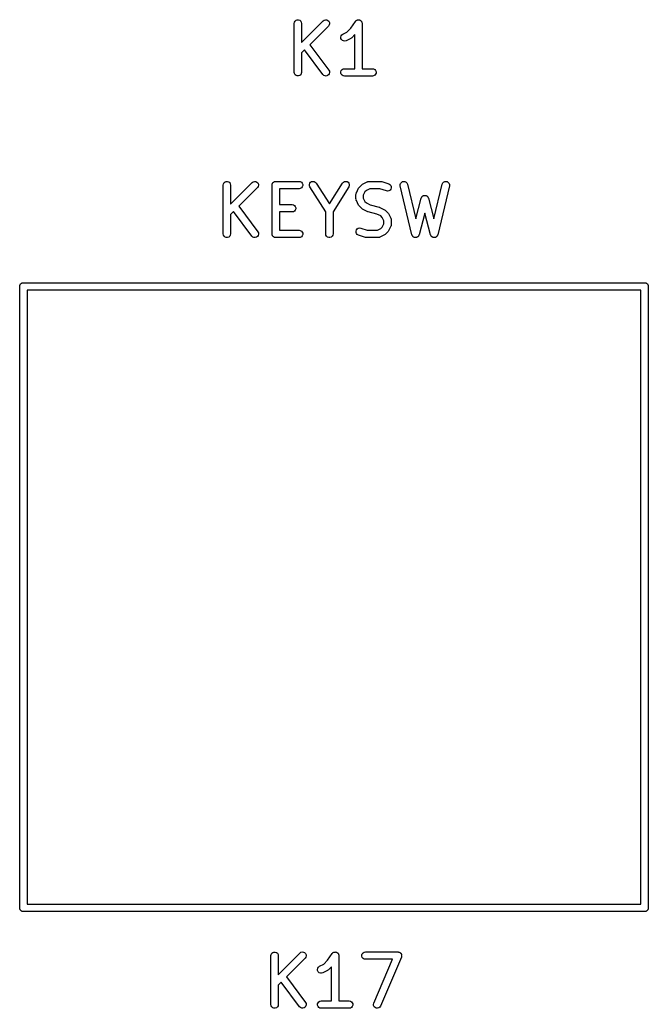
# Model space of a CAD drawing. Extents: x 78 to 205, y -87 to -13.
# Drawn here: x 96.7 to 109.55, y -73.93 to -53.73 of the extents above; entities that cross this region are included whole.
import ezdxf

# ---------------------------------------------------------------- set-up
doc = ezdxf.new("R2010")
doc.units = 0
doc.header["$MEASUREMENT"] = 0
doc.layers.add('BLACK', color=7, linetype='CONTINUOUS')

msp = doc.modelspace()

# ---------------------------------------------------------------- linework, layer by layer
at = {"layer": 'BLACK', "linetype": 'CONTINUOUS'}
for p, q in [((102.311, -53.8084), (102.315, -53.7827)), ((102.311, -54.8084), (102.311, -53.8084)), ((102.315, -53.7827), (102.328, -53.7602)), ((102.328, -53.7602), (102.348, -53.7434)), ((102.348, -53.7434), (102.373, -53.7345)), ((102.373, -53.7345), (102.399, -53.7345)), ((102.399, -53.7345), (102.423, -53.7434)), ((102.423, -53.7434), (102.443, -53.7602)), ((102.443, -53.7602), (102.456, -53.7827)), ((102.456, -53.7827), (102.461, -53.8084)), ((102.461, -54.1987), (102.904, -53.7553)), ((102.461, -53.8084), (102.461, -54.1987)), ((103.01, -53.8614), (102.628, -54.244)), ((102.904, -53.7553), (102.926, -53.7404)), ((102.926, -53.7404), (102.951, -53.7337)), ((102.951, -53.7337), (102.977, -53.7359)), ((102.977, -53.7359), (103, -53.7469)), ((103, -53.7469), (103.019, -53.7654)), ((103.025, -53.8401), (103.01, -53.8614)), ((103.019, -53.7654), (103.03, -53.789)), ((103.032, -53.8149), (103.025, -53.8401)), ((103.03, -53.789), (103.032, -53.8149)), ((103.389, -53.9848), (103.47, -53.9035)), ((103.47, -53.9035), (103.562, -53.7668)), ((103.562, -53.7668), (103.564, -53.7638)), ((103.564, -53.7638), (103.567, -53.7602)), ((103.567, -53.7602), (103.573, -53.7544)), ((103.573, -53.7544), (103.58, -53.7479)), ((103.58, -53.7479), (103.583, -53.7461)), ((103.583, -53.7461), (103.587, -53.7434)), ((103.587, -53.7434), (103.595, -53.7404)), ((103.595, -53.7404), (103.603, -53.7364)), ((103.603, -53.7364), (103.607, -53.7359)), ((103.607, -53.7359), (103.611, -53.7345)), ((103.611, -53.7345), (103.62, -53.7345)), ((103.62, -53.7345), (103.629, -53.7335)), ((103.629, -53.7335), (103.633, -53.7345)), ((103.633, -53.7345), (103.637, -53.7345)), ((103.637, -53.7345), (103.645, -53.7376)), ((103.645, -53.7376), (103.654, -53.7397)), ((103.654, -53.7397), (103.658, -53.742)), ((103.658, -53.742), (103.661, -53.7434)), ((103.661, -53.7434), (103.668, -53.7492)), ((103.668, -53.7492), (103.676, -53.7541)), ((103.676, -53.7541), (103.678, -53.7575)), ((103.678, -53.7575), (103.681, -53.7602)), ((103.681, -53.7602), (103.686, -53.7679)), ((103.686, -53.7679), (103.691, -53.7751)), ((103.691, -53.7751), (103.692, -53.7791)), ((103.692, -53.7791), (103.694, -53.7827)), ((103.694, -53.7827), (103.696, -53.7915)), ((103.696, -53.7915), (103.699, -53.8001)), ((103.699, -53.8001), (103.698, -53.8043)), ((103.698, -53.8043), (103.699, -53.8084)), ((103.699, -53.8084), (103.699, -54.7334)), ((103.263, -54.0896), (103.269, -54.0643)), ((103.266, -54.1155), (103.263, -54.0896)), ((103.278, -54.1388), (103.266, -54.1155)), ((103.269, -54.0643), (103.284, -54.0425)), ((103.284, -54.0425), (103.305, -54.027)), ((103.305, -54.027), (103.389, -53.9848)), ((103.467, -54.1136), (103.372, -54.1612)), ((103.477, -54.1064), (103.467, -54.1136)), ((103.487, -54.0995), (103.477, -54.1064)), ((103.549, -54.0371), (103.487, -54.0995)), ((103.549, -54.7334), (103.549, -54.0371)), ((102.628, -54.244), (103.017, -54.7634)), ((103.297, -54.1567), (103.278, -54.1388)), ((103.321, -54.167), (103.297, -54.1567)), ((103.347, -54.1686), (103.321, -54.167)), ((103.372, -54.1612), (103.347, -54.1686)), ((102.521, -54.3511), (102.461, -54.4109)), ((102.461, -54.4109), (102.461, -54.8084)), ((102.897, -54.8534), (102.521, -54.3511)), ((103.29, -54.7509), (103.313, -54.7379)), ((103.313, -54.7379), (103.338, -54.7334)), ((103.338, -54.7334), (103.549, -54.7334)), ((103.699, -54.7334), (103.91, -54.7334)), ((103.91, -54.7334), (103.935, -54.7379)), ((103.935, -54.7379), (103.958, -54.7509)), ((102.315, -54.834), (102.311, -54.8084)), ((102.328, -54.8566), (102.315, -54.834)), ((102.348, -54.8733), (102.328, -54.8566)), ((102.373, -54.8822), (102.348, -54.8733)), ((102.399, -54.8822), (102.373, -54.8822)), ((102.423, -54.8733), (102.399, -54.8822)), ((102.443, -54.8566), (102.423, -54.8733)), ((102.456, -54.834), (102.443, -54.8566)), ((102.461, -54.8084), (102.456, -54.834)), ((102.916, -54.8712), (102.897, -54.8534)), ((102.94, -54.8814), (102.916, -54.8712)), ((102.966, -54.8828), (102.94, -54.8814)), ((102.991, -54.8753), (102.966, -54.8828)), ((103.012, -54.8597), (102.991, -54.8753)), ((103.026, -54.8378), (103.012, -54.8597)), ((103.017, -54.7634), (103.029, -54.7866)), ((103.032, -54.8125), (103.026, -54.8378)), ((103.029, -54.7866), (103.032, -54.8125)), ((103.264, -54.7954), (103.273, -54.7709)), ((103.264, -54.8214), (103.264, -54.7954)), ((103.273, -54.8459), (103.264, -54.8214)), ((103.273, -54.7709), (103.29, -54.7509)), ((103.29, -54.8658), (103.273, -54.8459)), ((103.313, -54.8789), (103.29, -54.8658)), ((103.338, -54.8834), (103.313, -54.8789)), ((103.91, -54.8834), (103.338, -54.8834)), ((103.935, -54.8789), (103.91, -54.8834)), ((103.958, -54.8658), (103.935, -54.8789)), ((103.958, -54.7509), (103.975, -54.7709)), ((103.975, -54.8459), (103.958, -54.8658)), ((103.975, -54.7709), (103.984, -54.7954)), ((103.984, -54.8214), (103.975, -54.8459)), ((103.984, -54.7954), (103.984, -54.8214)), ((100.859, -57.1104), (100.863, -57.0847)), ((100.859, -58.1104), (100.859, -57.1104)), ((100.863, -57.0847), (100.876, -57.0622)), ((100.876, -57.0622), (100.896, -57.0454)), ((100.896, -57.0454), (100.92, -57.0365)), ((100.92, -57.0365), (100.947, -57.0365)), ((100.947, -57.0365), (100.971, -57.0454)), ((100.971, -57.0454), (100.991, -57.0622)), ((100.991, -57.0622), (101.004, -57.0847)), ((101.004, -57.0847), (101.009, -57.1104)), ((101.009, -57.5007), (101.452, -57.0573)), ((101.009, -57.1104), (101.009, -57.5007)), ((101.558, -57.1634), (101.175, -57.546)), ((101.452, -57.0573), (101.473, -57.0424)), ((101.473, -57.0424), (101.498, -57.0357)), ((101.498, -57.0357), (101.524, -57.0379)), ((101.524, -57.0379), (101.548, -57.0489)), ((101.548, -57.0489), (101.566, -57.0674)), ((101.573, -57.1421), (101.558, -57.1634)), ((101.566, -57.0674), (101.577, -57.091)), ((101.58, -57.1169), (101.573, -57.1421)), ((101.577, -57.091), (101.58, -57.1169)), ((101.859, -57.1104), (101.86, -57.1039)), ((101.859, -58.1104), (101.859, -57.1104)), ((101.86, -57.0974), (101.862, -57.0912)), ((101.86, -57.1039), (101.86, -57.0974)), ((101.862, -57.0912), (101.863, -57.0847)), ((101.863, -57.0847), (101.866, -57.079)), ((101.866, -57.079), (101.869, -57.0729)), ((101.869, -57.0729), (101.873, -57.0679)), ((101.873, -57.0679), (101.876, -57.0622)), ((101.876, -57.0622), (101.881, -57.058)), ((101.881, -57.058), (101.885, -57.0529)), ((101.885, -57.0529), (101.891, -57.0496)), ((101.891, -57.0496), (101.896, -57.0454)), ((101.896, -57.0454), (101.902, -57.0432)), ((101.902, -57.0432), (101.908, -57.0399)), ((101.908, -57.0399), (101.914, -57.0388)), ((101.914, -57.0388), (101.92, -57.0365)), ((101.92, -57.0365), (101.927, -57.0365)), ((101.927, -57.0365), (101.934, -57.0354)), ((101.934, -57.0354), (102.41, -57.0354)), ((102.41, -57.0354), (102.435, -57.0399)), ((102.435, -57.0399), (102.458, -57.0529)), ((102.458, -57.0529), (102.475, -57.0729)), ((102.475, -57.1479), (102.458, -57.1678)), ((102.475, -57.0729), (102.484, -57.0974)), ((102.484, -57.1234), (102.475, -57.1479)), ((102.484, -57.0974), (102.484, -57.1234)), ((102.621, -57.1006), (102.629, -57.0757)), ((102.622, -57.1266), (102.621, -57.1006)), ((102.632, -57.1506), (102.622, -57.1266)), ((102.629, -57.0757), (102.645, -57.0551)), ((102.954, -57.656), (102.632, -57.1506)), ((102.645, -57.0551), (102.667, -57.0411)), ((102.667, -57.0411), (102.692, -57.0354)), ((102.692, -57.0354), (102.718, -57.0389)), ((102.718, -57.0389), (102.741, -57.0509)), ((102.741, -57.0509), (102.759, -57.0701)), ((102.759, -57.0701), (103.029, -57.4945)), ((103.029, -57.4945), (103.299, -57.0701)), ((103.425, -57.1506), (103.104, -57.656)), ((103.299, -57.0701), (103.316, -57.0509)), ((103.316, -57.0509), (103.34, -57.0389)), ((103.34, -57.0389), (103.365, -57.0354)), ((103.365, -57.0354), (103.391, -57.0411)), ((103.391, -57.0411), (103.413, -57.0551)), ((103.413, -57.0551), (103.429, -57.0757)), ((103.435, -57.1266), (103.425, -57.1506)), ((103.429, -57.0757), (103.436, -57.1006)), ((103.436, -57.1006), (103.435, -57.1266)), ((103.628, -57.1721), (103.636, -57.1624)), ((103.636, -57.1624), (103.642, -57.1526)), ((103.642, -57.1526), (103.69, -57.105)), ((103.69, -57.105), (103.7, -57.0981)), ((103.7, -57.0981), (103.71, -57.0909)), ((103.71, -57.0909), (103.805, -57.0433)), ((103.805, -57.0433), (103.809, -57.0421)), ((103.809, -57.0421), (103.813, -57.0399)), ((103.813, -57.0399), (103.821, -57.0384)), ((103.821, -57.0384), (103.83, -57.0359)), ((103.83, -57.0359), (103.834, -57.0361)), ((103.834, -57.0361), (103.838, -57.0354)), ((103.838, -57.0354), (104.076, -57.0354)), ((104.076, -57.0354), (104.088, -57.0375)), ((104.088, -57.0375), (104.1, -57.0392)), ((104.1, -57.0392), (104.243, -57.0868)), ((104.243, -57.0868), (104.266, -57.0993)), ((104.266, -57.0993), (104.283, -57.1187)), ((104.283, -57.1187), (104.293, -57.143)), ((104.293, -57.143), (104.293, -57.169)), ((104.478, -57.1017), (104.486, -57.0768)), ((104.48, -57.1278), (104.478, -57.1017)), ((104.718, -58.1278), (104.48, -57.1278)), ((104.486, -57.0768), (104.501, -57.0559)), ((104.501, -57.0559), (104.523, -57.0415)), ((104.523, -57.0415), (104.548, -57.0355)), ((104.548, -57.0355), (104.574, -57.0385)), ((104.574, -57.0385), (104.597, -57.0502)), ((104.597, -57.0502), (104.615, -57.0691)), ((104.615, -57.0691), (104.626, -57.093)), ((104.626, -57.093), (104.795, -57.8039)), ((105.168, -57.8039), (105.337, -57.093)), ((105.483, -57.1278), (105.245, -58.1278)), ((105.337, -57.093), (105.347, -57.0691)), ((105.347, -57.0691), (105.365, -57.0502)), ((105.365, -57.0502), (105.388, -57.0385)), ((105.388, -57.0385), (105.414, -57.0355)), ((105.414, -57.0355), (105.439, -57.0415)), ((105.439, -57.0415), (105.461, -57.0559)), ((105.461, -57.0559), (105.477, -57.0768)), ((105.477, -57.0768), (105.484, -57.1017)), ((105.484, -57.1017), (105.483, -57.1278)), ((102.41, -57.1854), (102.009, -57.1854)), ((102.009, -57.1854), (102.009, -57.5116)), ((102.435, -57.1809), (102.41, -57.1854)), ((102.458, -57.1678), (102.435, -57.1809)), ((103.573, -57.2923), (103.576, -57.2839)), ((103.574, -57.2966), (103.573, -57.2923)), ((103.573, -57.3009), (103.574, -57.2966)), ((103.573, -57.3961), (103.573, -57.3009)), ((103.576, -57.2839), (103.577, -57.2752)), ((103.577, -57.2752), (103.579, -57.2715)), ((103.579, -57.2715), (103.581, -57.2673)), ((103.581, -57.2673), (103.628, -57.1721)), ((103.757, -57.25), (103.723, -57.3186)), ((103.723, -57.3186), (103.723, -57.3784)), ((103.787, -57.2196), (103.757, -57.25)), ((103.856, -57.1854), (103.787, -57.2196)), ((104.064, -57.1854), (103.856, -57.1854)), ((104.196, -57.2292), (104.064, -57.1854)), ((104.221, -57.233), (104.196, -57.2292)), ((104.247, -57.2278), (104.221, -57.233)), ((104.269, -57.2141), (104.247, -57.2278)), ((104.285, -57.1937), (104.269, -57.2141)), ((104.293, -57.169), (104.285, -57.1937)), ((104.911, -57.3707), (104.913, -57.3643)), ((104.913, -57.3643), (104.917, -57.359)), ((104.917, -57.359), (104.92, -57.3531)), ((104.92, -57.3531), (104.924, -57.3484)), ((104.924, -57.3484), (104.928, -57.343)), ((104.928, -57.343), (104.933, -57.3393)), ((104.933, -57.3393), (104.938, -57.3347)), ((104.938, -57.3347), (104.944, -57.3319)), ((104.944, -57.3319), (104.95, -57.3281)), ((104.95, -57.3281), (104.956, -57.3264)), ((104.956, -57.3264), (104.962, -57.3237)), ((104.962, -57.3237), (104.968, -57.3231)), ((104.968, -57.3231), (104.975, -57.3214)), ((104.975, -57.3214), (104.981, -57.3219)), ((104.981, -57.3219), (104.988, -57.3214)), ((104.988, -57.3214), (104.994, -57.3231)), ((104.994, -57.3231), (105.001, -57.3237)), ((105.001, -57.3237), (105.006, -57.3264)), ((105.006, -57.3264), (105.013, -57.3281)), ((105.013, -57.3281), (105.018, -57.3319)), ((105.018, -57.3319), (105.024, -57.3347)), ((105.024, -57.3347), (105.029, -57.3393)), ((105.029, -57.3393), (105.034, -57.343)), ((105.034, -57.343), (105.038, -57.3484)), ((105.038, -57.3484), (105.043, -57.3531)), ((105.043, -57.3531), (105.045, -57.359)), ((105.045, -57.359), (105.049, -57.3643)), ((105.049, -57.3643), (105.051, -57.3707)), ((101.175, -57.546), (101.565, -58.0654)), ((102.009, -57.5116), (102.267, -57.5116)), ((102.267, -57.5116), (102.293, -57.5161)), ((102.293, -57.5161), (102.315, -57.5291)), ((102.315, -57.5291), (102.332, -57.5491)), ((102.332, -57.5491), (102.341, -57.5735)), ((103.574, -57.4004), (103.573, -57.3961)), ((103.573, -57.4047), (103.574, -57.4004)), ((103.576, -57.4131), (103.573, -57.4047)), ((103.577, -57.4217), (103.576, -57.4131)), ((103.579, -57.4255), (103.577, -57.4217)), ((103.581, -57.4296), (103.579, -57.4255)), ((103.628, -57.5249), (103.581, -57.4296)), ((103.636, -57.5345), (103.628, -57.5249)), ((103.642, -57.5444), (103.636, -57.5345)), ((103.69, -57.592), (103.642, -57.5444)), ((103.723, -57.3784), (103.757, -57.4469)), ((103.757, -57.4469), (103.787, -57.4773)), ((103.787, -57.4773), (103.864, -57.5158)), ((103.864, -57.5158), (104.047, -57.5614)), ((104.047, -57.5614), (104.054, -57.5648)), ((104.054, -57.5648), (104.062, -57.5671)), ((104.062, -57.5671), (104.158, -57.6147)), ((104.795, -57.8039), (104.909, -57.3768)), ((104.909, -57.3768), (104.911, -57.3707)), ((105.051, -57.3707), (105.054, -57.3768)), ((105.054, -57.3768), (105.168, -57.8039)), ((101.068, -57.6531), (101.009, -57.7129)), ((101.009, -57.7129), (101.009, -58.1104)), ((101.445, -58.1554), (101.068, -57.6531)), ((102.267, -57.6616), (102.009, -57.6616)), ((102.009, -57.6616), (102.009, -58.0354)), ((102.293, -57.657), (102.267, -57.6616)), ((102.315, -57.644), (102.293, -57.657)), ((102.332, -57.6241), (102.315, -57.644)), ((102.341, -57.5996), (102.332, -57.6241)), ((102.341, -57.5735), (102.341, -57.5996)), ((102.954, -58.1104), (102.954, -57.656)), ((103.104, -57.656), (103.104, -58.1104)), ((103.7, -57.5989), (103.69, -57.592)), ((103.71, -57.606), (103.7, -57.5989)), ((103.805, -57.6537), (103.71, -57.606)), ((103.813, -57.656), (103.805, -57.6537)), ((103.82, -57.6593), (103.813, -57.656)), ((104.003, -57.705), (103.82, -57.6593)), ((104.08, -57.7434), (104.003, -57.705)), ((104.11, -57.7739), (104.08, -57.7434)), ((104.158, -57.6147), (104.167, -57.6219)), ((104.167, -57.6219), (104.177, -57.6288)), ((104.177, -57.6288), (104.225, -57.6764)), ((104.225, -57.6764), (104.232, -57.6862)), ((104.232, -57.6862), (104.239, -57.6959)), ((104.239, -57.6959), (104.286, -57.7911)), ((104.981, -57.6872), (104.863, -58.1297)), ((105.099, -58.1297), (104.981, -57.6872)), ((104.08, -58.0011), (104.11, -57.9707)), ((104.144, -57.8424), (104.11, -57.7739)), ((104.11, -57.9707), (104.144, -57.9022)), ((104.144, -57.9022), (104.144, -57.8424)), ((104.286, -57.9534), (104.239, -58.0487)), ((104.286, -57.7911), (104.288, -57.7953)), ((104.288, -57.9493), (104.286, -57.9534)), ((104.288, -57.7953), (104.29, -57.799)), ((104.29, -57.9456), (104.288, -57.9493)), ((104.29, -57.799), (104.291, -57.8077)), ((104.291, -57.9369), (104.29, -57.9456)), ((104.291, -57.8077), (104.294, -57.8161)), ((104.294, -57.9285), (104.291, -57.9369)), ((104.294, -57.8161), (104.293, -57.8204)), ((104.293, -57.8204), (104.294, -57.8247)), ((104.294, -57.9199), (104.293, -57.9242)), ((104.293, -57.9242), (104.294, -57.9285)), ((104.294, -57.8247), (104.294, -57.9199)), ((100.863, -58.136), (100.859, -58.1104)), ((100.876, -58.1586), (100.863, -58.136)), ((100.896, -58.1753), (100.876, -58.1586)), ((100.92, -58.1842), (100.896, -58.1753)), ((100.971, -58.1753), (100.947, -58.1842)), ((100.991, -58.1586), (100.971, -58.1753)), ((101.004, -58.136), (100.991, -58.1586)), ((101.009, -58.1104), (101.004, -58.136)), ((101.464, -58.1732), (101.445, -58.1554)), ((101.488, -58.1834), (101.464, -58.1732)), ((101.56, -58.1617), (101.539, -58.1773)), ((101.574, -58.1398), (101.56, -58.1617)), ((101.565, -58.0654), (101.577, -58.0886)), ((101.58, -58.1145), (101.574, -58.1398)), ((101.577, -58.0886), (101.58, -58.1145)), ((101.86, -58.1168), (101.859, -58.1104)), ((101.86, -58.1234), (101.86, -58.1168)), ((101.862, -58.1296), (101.86, -58.1234)), ((101.863, -58.136), (101.862, -58.1296)), ((101.866, -58.1417), (101.863, -58.136)), ((101.869, -58.1479), (101.866, -58.1417)), ((101.873, -58.1529), (101.869, -58.1479)), ((101.876, -58.1586), (101.873, -58.1529)), ((101.881, -58.1628), (101.876, -58.1586)), ((101.885, -58.1678), (101.881, -58.1628)), ((101.891, -58.1711), (101.885, -58.1678)), ((101.896, -58.1753), (101.891, -58.1711)), ((101.902, -58.1776), (101.896, -58.1753)), ((102.009, -58.0354), (102.41, -58.0354)), ((102.41, -58.0354), (102.435, -58.0399)), ((102.435, -58.0399), (102.458, -58.0529)), ((102.458, -58.1678), (102.435, -58.1809)), ((102.458, -58.0529), (102.475, -58.0729)), ((102.475, -58.1479), (102.458, -58.1678)), ((102.475, -58.0729), (102.484, -58.0974)), ((102.484, -58.1234), (102.475, -58.1479)), ((102.484, -58.0974), (102.484, -58.1234)), ((102.958, -58.136), (102.954, -58.1104)), ((102.971, -58.1586), (102.958, -58.136)), ((102.991, -58.1753), (102.971, -58.1586)), ((103.016, -58.1842), (102.991, -58.1753)), ((103.066, -58.1753), (103.042, -58.1842)), ((103.086, -58.1586), (103.066, -58.1753)), ((103.099, -58.136), (103.086, -58.1586)), ((103.104, -58.1104), (103.099, -58.136)), ((103.574, -58.0518), (103.582, -58.027)), ((103.574, -58.0778), (103.574, -58.0518)), ((103.584, -58.102), (103.574, -58.0778)), ((103.582, -58.027), (103.598, -58.0066)), ((103.601, -58.1215), (103.584, -58.102)), ((103.598, -58.0066), (103.62, -57.993)), ((103.624, -58.1339), (103.601, -58.1215)), ((103.62, -57.993), (103.646, -57.9878)), ((103.767, -58.1815), (103.624, -58.1339)), ((103.646, -57.9878), (103.672, -57.9916)), ((103.672, -57.9916), (103.803, -58.0354)), ((103.803, -58.0354), (104.011, -58.0354)), ((104.011, -58.0354), (104.08, -58.0011)), ((104.158, -58.1298), (104.062, -58.1775)), ((104.167, -58.1227), (104.158, -58.1298)), ((104.177, -58.1158), (104.167, -58.1227)), ((104.225, -58.0682), (104.177, -58.1158)), ((104.232, -58.0583), (104.225, -58.0682)), ((104.239, -58.0487), (104.232, -58.0583)), ((104.721, -58.1348), (104.718, -58.1278)), ((104.723, -58.1422), (104.721, -58.1348)), ((104.726, -58.1466), (104.723, -58.1422)), ((104.728, -58.1517), (104.726, -58.1466)), ((104.733, -58.1572), (104.728, -58.1517)), ((104.738, -58.1635), (104.733, -58.1572)), ((104.742, -58.1666), (104.738, -58.1635)), ((104.746, -58.1706), (104.742, -58.1666)), ((104.753, -58.174), (104.746, -58.1706)), ((104.759, -58.1784), (104.753, -58.174)), ((104.827, -58.175), (104.82, -58.1792)), ((104.834, -58.1718), (104.827, -58.175)), ((104.838, -58.1679), (104.834, -58.1718)), ((104.842, -58.1649), (104.838, -58.1679)), ((104.847, -58.1587), (104.842, -58.1649)), ((104.852, -58.1533), (104.847, -58.1587)), ((104.854, -58.1484), (104.852, -58.1533)), ((104.858, -58.144), (104.854, -58.1484)), ((104.86, -58.1366), (104.858, -58.144)), ((104.863, -58.1297), (104.86, -58.1366)), ((105.102, -58.1366), (105.099, -58.1297)), ((105.105, -58.144), (105.102, -58.1366)), ((105.108, -58.1484), (105.105, -58.144)), ((105.11, -58.1533), (105.108, -58.1484)), ((105.116, -58.1587), (105.11, -58.1533)), ((105.12, -58.1649), (105.116, -58.1587)), ((105.125, -58.1679), (105.12, -58.1649)), ((105.129, -58.1718), (105.125, -58.1679)), ((105.135, -58.175), (105.129, -58.1718)), ((105.142, -58.1792), (105.135, -58.175)), ((105.21, -58.174), (105.203, -58.1784)), ((105.216, -58.1706), (105.21, -58.174)), ((105.22, -58.1666), (105.216, -58.1706)), ((105.225, -58.1635), (105.22, -58.1666)), ((105.229, -58.1572), (105.225, -58.1635)), ((105.234, -58.1517), (105.229, -58.1572)), ((105.236, -58.1466), (105.234, -58.1517)), ((105.24, -58.1422), (105.236, -58.1466)), ((105.242, -58.1348), (105.24, -58.1422)), ((105.245, -58.1278), (105.242, -58.1348)), ((100.947, -58.1842), (100.92, -58.1842)), ((101.514, -58.1848), (101.488, -58.1834)), ((101.539, -58.1773), (101.514, -58.1848)), ((101.908, -58.1809), (101.902, -58.1776)), ((101.914, -58.182), (101.908, -58.1809)), ((101.92, -58.1842), (101.914, -58.182)), ((101.927, -58.1842), (101.92, -58.1842)), ((101.934, -58.1854), (101.927, -58.1842)), ((102.41, -58.1854), (101.934, -58.1854)), ((102.435, -58.1809), (102.41, -58.1854)), ((103.042, -58.1842), (103.016, -58.1842)), ((103.779, -58.1833), (103.767, -58.1815)), ((103.791, -58.1854), (103.779, -58.1833)), ((104.029, -58.1854), (103.791, -58.1854)), ((104.033, -58.1846), (104.029, -58.1854)), ((104.037, -58.1849), (104.033, -58.1846)), ((104.046, -58.1824), (104.037, -58.1849)), ((104.054, -58.1809), (104.046, -58.1824)), ((104.058, -58.1787), (104.054, -58.1809)), ((104.062, -58.1775), (104.058, -58.1787)), ((104.764, -58.1798), (104.759, -58.1784)), ((104.769, -58.1823), (104.764, -58.1798)), ((104.777, -58.1831), (104.769, -58.1823)), ((104.784, -58.1851), (104.777, -58.1831)), ((104.79, -58.1846), (104.784, -58.1851)), ((104.795, -58.1852), (104.79, -58.1846)), ((104.803, -58.1835), (104.795, -58.1852)), ((104.81, -58.1828), (104.803, -58.1835)), ((104.815, -58.1805), (104.81, -58.1828)), ((104.82, -58.1792), (104.815, -58.1805)), ((105.147, -58.1805), (105.142, -58.1792)), ((105.152, -58.1828), (105.147, -58.1805)), ((105.16, -58.1835), (105.152, -58.1828)), ((105.167, -58.1852), (105.16, -58.1835)), ((105.173, -58.1846), (105.167, -58.1852)), ((105.178, -58.1851), (105.173, -58.1846)), ((105.185, -58.1831), (105.178, -58.1851)), ((105.193, -58.1823), (105.185, -58.1831)), ((105.198, -58.1798), (105.193, -58.1823)), ((105.203, -58.1784), (105.198, -58.1798)), ((96.699, -59.1688), (96.7013, -59.1625)), ((96.699, -59.1754), (96.699, -59.1688)), ((96.699, -71.8886), (96.699, -59.1754)), ((96.7013, -59.1625), (96.7024, -59.156)), ((96.7024, -59.156), (96.7058, -59.1502)), ((96.7058, -59.1502), (96.708, -59.1439)), ((96.708, -59.1439), (96.7123, -59.1388)), ((96.7123, -59.1388), (96.7157, -59.133)), ((96.7157, -59.133), (96.7208, -59.1288)), ((96.7208, -59.1288), (96.725, -59.1237)), ((96.725, -59.1237), (96.7308, -59.1203)), ((96.7308, -59.1203), (96.7359, -59.116)), ((96.7359, -59.116), (96.7422, -59.1138)), ((96.7422, -59.1138), (96.748, -59.1104)), ((96.748, -59.1104), (96.7545, -59.1093)), ((96.7545, -59.1093), (96.7608, -59.107)), ((96.7608, -59.107), (96.7674, -59.107)), ((96.7674, -59.107), (96.7674, -59.107)), ((96.7674, -59.107), (109.481, -59.107)), ((109.481, -59.107), (109.487, -59.107)), ((109.481, -59.107), (109.481, -59.107)), ((109.487, -59.107), (109.493, -59.1093)), ((109.493, -59.1093), (109.5, -59.1104)), ((109.5, -59.1104), (109.506, -59.1138)), ((109.506, -59.1138), (109.512, -59.116)), ((109.512, -59.116), (109.517, -59.1203)), ((109.517, -59.1203), (109.523, -59.1237)), ((109.523, -59.1237), (109.527, -59.1288)), ((109.527, -59.1288), (109.532, -59.133)), ((109.532, -59.133), (109.536, -59.1388)), ((109.536, -59.1388), (109.54, -59.1439)), ((109.54, -59.1439), (109.542, -59.1502)), ((109.542, -59.1502), (109.546, -59.156)), ((109.546, -59.156), (109.547, -59.1625)), ((109.547, -59.1625), (109.549, -59.1688)), ((109.549, -59.1688), (109.549, -59.1754)), ((109.549, -59.1754), (109.549, -59.1754)), ((109.549, -59.1754), (109.549, -71.8886)), ((96.849, -59.257), (96.849, -71.807)), ((109.399, -59.257), (96.849, -59.257)), ((109.399, -71.807), (109.399, -59.257)), ((96.699, -71.8952), (96.699, -71.8886)), ((96.699, -71.8886), (96.699, -71.8886)), ((96.7013, -71.9015), (96.699, -71.8952)), ((96.7024, -71.908), (96.7013, -71.9015)), ((96.7058, -71.9138), (96.7024, -71.908)), ((96.849, -71.807), (109.399, -71.807)), ((109.546, -71.908), (109.542, -71.9138)), ((109.547, -71.9015), (109.546, -71.908)), ((109.549, -71.8952), (109.547, -71.9015)), ((109.549, -71.8886), (109.549, -71.8886)), ((109.549, -71.8886), (109.549, -71.8952)), ((96.708, -71.9201), (96.7058, -71.9138)), ((96.7123, -71.9252), (96.708, -71.9201)), ((96.7157, -71.931), (96.7123, -71.9252)), ((96.7208, -71.9352), (96.7157, -71.931)), ((96.725, -71.9403), (96.7208, -71.9352)), ((96.7308, -71.9437), (96.725, -71.9403)), ((96.7359, -71.948), (96.7308, -71.9437)), ((96.7422, -71.9502), (96.7359, -71.948)), ((96.748, -71.9536), (96.7422, -71.9502)), ((96.7545, -71.9547), (96.748, -71.9536)), ((96.7608, -71.957), (96.7545, -71.9547)), ((96.7674, -71.957), (96.7608, -71.957)), ((109.481, -71.957), (96.7674, -71.957)), ((96.7674, -71.957), (96.7674, -71.957)), ((109.487, -71.957), (109.481, -71.957)), ((109.481, -71.957), (109.481, -71.957)), ((109.493, -71.9547), (109.487, -71.957)), ((109.5, -71.9536), (109.493, -71.9547)), ((109.506, -71.9502), (109.5, -71.9536)), ((109.512, -71.948), (109.506, -71.9502)), ((109.517, -71.9437), (109.512, -71.948)), ((109.523, -71.9403), (109.517, -71.9437)), ((109.527, -71.9352), (109.523, -71.9403)), ((109.532, -71.931), (109.527, -71.9352)), ((109.536, -71.9252), (109.532, -71.931)), ((109.54, -71.9201), (109.536, -71.9252)), ((109.542, -71.9138), (109.54, -71.9201)), ((101.835, -72.8584), (101.839, -72.8327)), ((101.835, -73.8584), (101.835, -72.8584)), ((101.839, -72.8327), (101.852, -72.8102)), ((101.852, -72.8102), (101.872, -72.7934)), ((101.872, -72.7934), (101.897, -72.7845)), ((101.897, -72.7845), (101.923, -72.7845)), ((101.923, -72.7845), (101.947, -72.7934)), ((101.947, -72.7934), (101.967, -72.8102)), ((101.967, -72.8102), (101.98, -72.8327)), ((101.98, -72.8327), (101.985, -72.8584)), ((101.985, -73.2487), (102.428, -72.8053)), ((101.985, -72.8584), (101.985, -73.2487)), ((102.534, -72.9114), (102.152, -73.294)), ((102.428, -72.8053), (102.449, -72.7904)), ((102.449, -72.7904), (102.475, -72.7837)), ((102.475, -72.7837), (102.501, -72.7859)), ((102.501, -72.7859), (102.524, -72.7969)), ((102.524, -72.7969), (102.543, -72.8154)), ((102.549, -72.8901), (102.534, -72.9114)), ((102.543, -72.8154), (102.554, -72.839)), ((102.556, -72.8649), (102.549, -72.8901)), ((102.554, -72.839), (102.556, -72.8649)), ((102.994, -72.9535), (103.085, -72.8168)), ((103.085, -72.8168), (103.088, -72.8138)), ((103.088, -72.8138), (103.09, -72.8102)), ((103.09, -72.8102), (103.097, -72.8044)), ((103.097, -72.8044), (103.103, -72.7979)), ((103.103, -72.7979), (103.107, -72.7961)), ((103.107, -72.7961), (103.11, -72.7934)), ((103.11, -72.7934), (103.119, -72.7904)), ((103.119, -72.7904), (103.127, -72.7864)), ((103.127, -72.7864), (103.131, -72.7859)), ((103.131, -72.7859), (103.135, -72.7845)), ((103.135, -72.7845), (103.144, -72.7845)), ((103.144, -72.7845), (103.153, -72.7835)), ((103.153, -72.7835), (103.157, -72.7845)), ((103.157, -72.7845), (103.161, -72.7845)), ((103.161, -72.7845), (103.169, -72.7876)), ((103.169, -72.7876), (103.178, -72.7897)), ((103.178, -72.7897), (103.181, -72.792)), ((103.181, -72.792), (103.185, -72.7934)), ((103.185, -72.7934), (103.192, -72.7992)), ((103.192, -72.7992), (103.2, -72.8041)), ((103.2, -72.8041), (103.202, -72.8075)), ((103.202, -72.8075), (103.205, -72.8102)), ((103.205, -72.8102), (103.21, -72.8179)), ((103.21, -72.8179), (103.215, -72.8251)), ((103.215, -72.8251), (103.216, -72.8291)), ((103.216, -72.8291), (103.218, -72.8327)), ((103.218, -72.8327), (103.22, -72.8415)), ((103.22, -72.8415), (103.222, -72.8501)), ((103.222, -72.8501), (103.222, -72.8543)), ((103.222, -72.8543), (103.223, -72.8584)), ((103.223, -72.8584), (103.223, -73.7834)), ((103.693, -72.8454), (103.702, -72.8209)), ((103.693, -72.8714), (103.693, -72.8454)), ((103.702, -72.8959), (103.693, -72.8714)), ((103.702, -72.8209), (103.719, -72.8009)), ((103.719, -72.9158), (103.702, -72.8959)), ((103.719, -72.8009), (103.741, -72.7879)), ((103.741, -72.9289), (103.719, -72.9158)), ((103.741, -72.7879), (103.767, -72.7834)), ((103.767, -72.7834), (104.434, -72.7834)), ((104.502, -72.8879), (104.074, -73.8879)), ((104.434, -72.7834), (104.442, -72.7849)), ((104.442, -72.7849), (104.451, -72.7854)), ((104.451, -72.7854), (104.455, -72.7871)), ((104.455, -72.7871), (104.459, -72.7879)), ((104.459, -72.7879), (104.467, -72.7922)), ((104.467, -72.7922), (104.475, -72.7956)), ((104.475, -72.7956), (104.478, -72.7987)), ((104.478, -72.7987), (104.482, -72.8009)), ((104.482, -72.8009), (104.487, -72.8075)), ((104.487, -72.8075), (104.494, -72.8135)), ((104.494, -72.8135), (104.496, -72.8174)), ((104.496, -72.8174), (104.498, -72.8209)), ((104.498, -72.8209), (104.501, -72.829)), ((104.501, -72.829), (104.505, -72.8367)), ((104.504, -72.8795), (104.502, -72.8879)), ((104.507, -72.8714), (104.504, -72.8795)), ((104.505, -72.8367), (104.506, -72.8411)), ((104.506, -72.8411), (104.507, -72.8454)), ((104.507, -72.8454), (104.507, -72.854)), ((104.507, -72.854), (104.508, -72.8626)), ((104.508, -72.8626), (104.507, -72.8669)), ((104.507, -72.8669), (104.507, -72.8714)), ((102.787, -73.1396), (102.793, -73.1143)), ((102.793, -73.1143), (102.808, -73.0925)), ((102.808, -73.0925), (102.829, -73.077)), ((102.829, -73.077), (102.913, -73.0348)), ((102.913, -73.0348), (102.994, -72.9535)), ((103.073, -73.0871), (103.01, -73.1495)), ((103.073, -73.7834), (103.073, -73.0871)), ((103.767, -72.9334), (103.741, -72.9289)), ((104.32, -72.9334), (103.767, -72.9334)), ((103.936, -73.8288), (104.32, -72.9334)), ((102.152, -73.294), (102.541, -73.8134)), ((102.79, -73.1655), (102.787, -73.1396)), ((102.802, -73.1888), (102.79, -73.1655)), ((102.821, -73.2067), (102.802, -73.1888)), ((102.845, -73.217), (102.821, -73.2067)), ((102.871, -73.2186), (102.845, -73.217)), ((102.896, -73.2112), (102.871, -73.2186)), ((102.991, -73.1636), (102.896, -73.2112)), ((103.001, -73.1564), (102.991, -73.1636)), ((103.01, -73.1495), (103.001, -73.1564)), ((102.044, -73.4011), (101.985, -73.4609)), ((101.985, -73.4609), (101.985, -73.8584)), ((102.421, -73.9034), (102.044, -73.4011)), ((101.839, -73.884), (101.835, -73.8584)), ((101.852, -73.9066), (101.839, -73.884)), ((101.872, -73.9233), (101.852, -73.9066)), ((101.897, -73.9322), (101.872, -73.9233)), ((101.947, -73.9233), (101.923, -73.9322)), ((101.967, -73.9066), (101.947, -73.9233)), ((101.98, -73.884), (101.967, -73.9066)), ((101.985, -73.8584), (101.98, -73.884)), ((102.44, -73.9212), (102.421, -73.9034)), ((102.464, -73.9314), (102.44, -73.9212)), ((102.49, -73.9328), (102.464, -73.9314)), ((102.515, -73.9253), (102.49, -73.9328)), ((102.536, -73.9097), (102.515, -73.9253)), ((102.55, -73.8878), (102.536, -73.9097)), ((102.541, -73.8134), (102.553, -73.8366)), ((102.556, -73.8625), (102.55, -73.8878)), ((102.553, -73.8366), (102.556, -73.8625)), ((102.788, -73.8454), (102.797, -73.8209)), ((102.788, -73.8714), (102.788, -73.8454)), ((102.797, -73.8959), (102.788, -73.8714)), ((102.797, -73.8209), (102.814, -73.8009)), ((102.814, -73.9158), (102.797, -73.8959)), ((102.814, -73.8009), (102.836, -73.7879)), ((102.836, -73.9289), (102.814, -73.9158)), ((102.836, -73.7879), (102.862, -73.7834)), ((102.862, -73.9334), (102.836, -73.9289)), ((102.862, -73.7834), (103.073, -73.7834)), ((103.223, -73.7834), (103.434, -73.7834)), ((103.434, -73.7834), (103.459, -73.7879)), ((103.459, -73.9289), (103.434, -73.9334)), ((103.459, -73.7879), (103.482, -73.8009)), ((103.482, -73.9158), (103.459, -73.9289)), ((103.482, -73.8009), (103.498, -73.8209)), ((103.498, -73.8959), (103.482, -73.9158)), ((103.498, -73.8209), (103.507, -73.8454)), ((103.507, -73.8714), (103.498, -73.8959)), ((103.507, -73.8454), (103.507, -73.8714)), ((103.93, -73.8542), (103.936, -73.8288)), ((103.933, -73.8801), (103.93, -73.8542)), ((103.945, -73.9033), (103.933, -73.8801)), ((103.964, -73.9211), (103.945, -73.9033)), ((103.988, -73.9314), (103.964, -73.9211)), ((104.014, -73.9329), (103.988, -73.9314)), ((104.039, -73.9253), (104.014, -73.9329)), ((104.06, -73.9097), (104.039, -73.9253)), ((104.074, -73.8879), (104.06, -73.9097)), ((101.923, -73.9322), (101.897, -73.9322)), ((103.434, -73.9334), (102.862, -73.9334))]:
    msp.add_line(p, q, dxfattribs=at)

doc.saveas('drawing.dxf')
